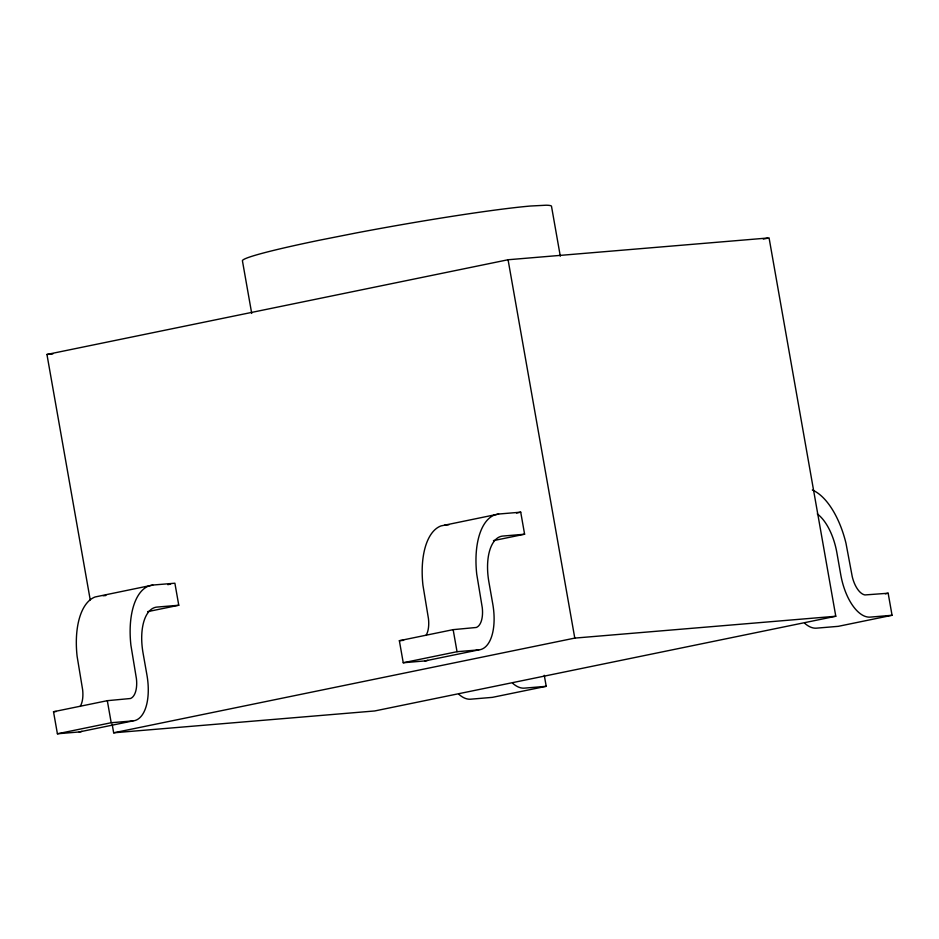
<?xml version="1.0" encoding="UTF-8"?>
<svg xmlns="http://www.w3.org/2000/svg" width="939" height="939" viewBox="0 0 939 939"><rect width="100%" height="100%" fill="white"/><g stroke="black" fill="none" stroke-linecap="round" stroke-linejoin="round"><path stroke-width="1.41" d="M152.775 585.056L148.961 585.901A67.303 32.583 78.4 0 0 130.908 645.246L136.437 678.78A22.372 10.834 78.4 0 1 130.439 698.51L107.316 700.682L53.511 711.727L57.408 733.782L79.158 731.962L132.951 720.906A44.837 21.703 78.4 0 0 146.93 674.988L143.045 652.992A44.837 21.703 78.4 0 1 157.024 607.075L178.774 605.256L174.889 583.213L152.775 585.056L95.168 596.958A67.303 32.583 78.4 0 0 77.104 656.291L82.644 689.836A22.372 10.834 78.4 0 1 80.167 706.457M493.468 540.618L524.608 534.221L520.722 512.178L498.621 514.032L441.001 525.922A67.303 32.583 78.4 0 0 422.949 585.267L428.477 618.801A22.372 10.834 78.4 0 1 426.001 635.433M498.621 514.032L494.806 514.877A67.303 32.583 78.4 0 0 476.742 574.21L482.282 607.756A22.372 10.834 78.4 0 1 476.273 627.475L453.15 629.646L399.357 640.703L403.242 662.746L424.991 660.927L478.784 649.882A44.837 21.703 78.4 0 0 492.764 603.965L488.89 581.969A44.837 21.703 78.4 0 1 502.858 536.052L524.608 534.221M90.238 599.951L46.95 354.461L508.069 259.751L769.076 237.907L835.792 616.254L374.673 710.964L113.666 732.807L112.14 724.145M763.325 239.081L767.644 238.201M167.811 584.657L170.64 584.081M516.473 513.046L520.722 512.178M147.623 611.653L178.774 605.256M57.408 733.782L111.201 722.725L132.951 720.906M403.242 662.746L457.035 651.701L478.784 649.882M113.666 732.807L574.785 638.097L835.792 616.254M885.336 593.824L888.165 593.237L892.05 615.28L838.257 626.336L816.507 628.156A44.837 21.703 78.4 0 1 804.582 623.156M544.268 675.294L546.216 686.315L492.412 697.36L470.662 699.191A44.837 21.703 78.4 0 1 458.748 694.191M46.95 354.461L52.784 353.968M444.816 525.077L448.959 524.725M103.126 595.76L105.884 595.526M888.165 593.237L864.948 594.939A22.372 10.834 78.4 0 1 852.272 576.781L845.992 543.305A67.303 32.583 78.4 0 0 812.317 490.005M399.357 640.703L403.629 640.339M892.05 615.28L870.3 617.111A44.837 21.703 78.4 0 1 840.769 574.832L836.895 552.836A44.837 21.703 78.4 0 0 817.294 513.915M53.511 711.727L56.363 711.492M546.216 686.315L524.455 688.134A44.837 21.703 78.4 0 1 512.541 683.134M560.301 256.171L551.51 206.357A156.919 7.935 -10 0 0 546.122 205.218L530.558 206.017A156.919 7.935 -10 0 0 356.491 232.895L319.272 240.255A156.919 7.935 -10 0 0 242.426 260.772L251.711 313.426M508.069 259.751L574.785 638.097M453.15 629.646L457.035 651.701M107.316 700.682L111.201 722.725M427.761 660.317A44.837 21.703 78.4 0 1 424.991 660.927M81.928 731.34A44.837 21.703 78.4 0 1 79.158 731.962"/></g></svg>
